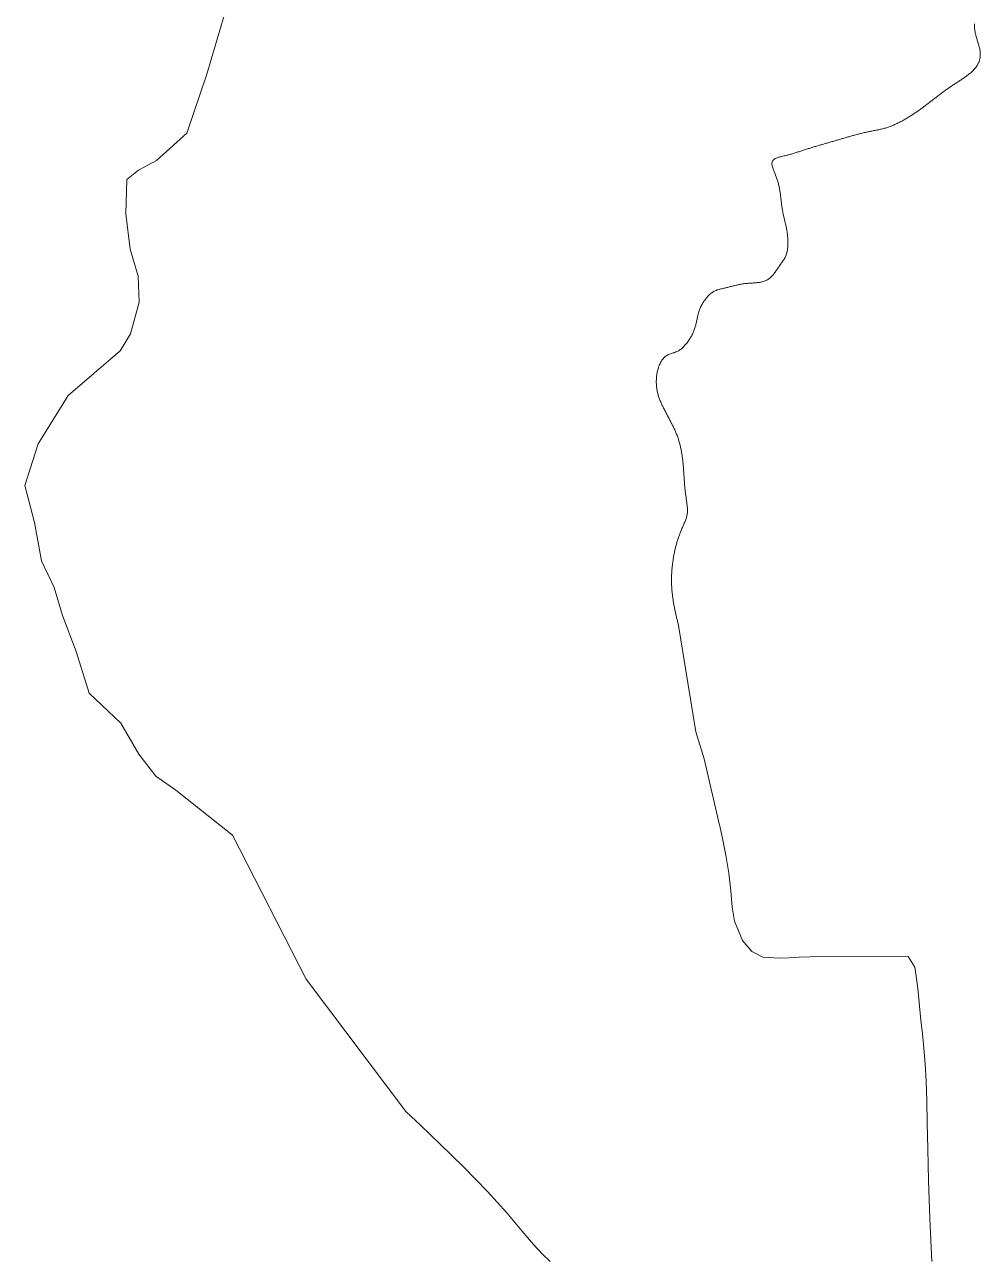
# Model space of a CAD drawing. Header units: kilometres. Extents: x 1172066 to 1174183, y 1051619 to 1053209.
# Drawn here: x 1172692.9 to 1172789.7, y 1052958.3 to 1053083.7 of the extents above; entities that cross this region are included whole.
import ezdxf

# ---------------------------------------------------------------- set-up
doc = ezdxf.new("R2010")
doc.units = ezdxf.units.KM
doc.header["$MEASUREMENT"] = 0
doc.layers.add('terreno', color=7, linetype='Continuous')

msp = doc.modelspace()

# ---------------------------------------------------------------- linework, layer by layer
at = {"layer": 'terreno', "lineweight": 0, "ltscale": 2090}
for points, elevation in [([(1172746.14872, 1052958.27796), (1172745.36827, 1052959.01039), (1172744.44767, 1052959.99319), (1172743.28213, 1052961.38687), (1172741.76868, 1052963.19297), (1172739.80843, 1052965.37603), (1172737.40289, 1052967.83504), (1172734.96975, 1052970.20292), (1172733.0291, 1052972.04604), (1172731.50934, 1052973.48209), (1172721.42362, 1052986.8812), (1172713.95045, 1053001.4915), (1172708.20702, 1053006.03717), (1172706.17618, 1053007.48485), (1172704.45674, 1053009.71502), (1172702.62405, 1053012.85973), (1172699.40707, 1053015.88701), (1172698.10056, 1053020.09739), (1172696.72276, 1053023.7774), (1172695.86896, 1053026.59979), (1172694.5915, 1053029.30504), (1172693.88683, 1053033.18052), (1172692.88191, 1053036.92793), (1172694.23087, 1053041.16228), (1172697.28514, 1053046.07157), (1172702.54146, 1053050.60622), (1172703.60959, 1053052.33526), (1172704.47272, 1053055.53781), (1172704.38988, 1053058.16376), (1172703.55382, 1053060.90023), (1172703.11872, 1053064.47377), (1172703.24812, 1053067.95058), (1172704.42811, 1053068.90379), (1172706.23111, 1053069.90137), (1172709.3263, 1053072.67088), (1172711.35072, 1053078.64765), (1172713.55273, 1053086.08416)], 20), ([(1172784.85215, 1052958.2853), (1172784.63805, 1052962.62058), (1172784.49612, 1052966.48717), (1172784.41924, 1052969.69501), (1172784.379, 1052972.338), (1172784.33862, 1052974.57596), (1172784.26947, 1052976.54975), (1172784.16929, 1052978.3144), (1172784.04194, 1052979.90092), (1172783.89121, 1052981.35031), (1172783.73177, 1052982.73765), (1172783.57823, 1052984.14704), (1172783.43842, 1052985.61549), (1172783.29498, 1052987.00091), (1172783.12182, 1052988.11518), (1172782.43072, 1052989.20604), (1172772.48424, 1052989.17295), (1172771.40146, 1052989.10893), (1172770.36262, 1052989.06111), (1172769.37271, 1052989.02852), (1172767.69609, 1052989.13675), (1172766.57248, 1052989.68559), (1172765.63021, 1052990.81129), (1172764.83705, 1052992.77875), (1172764.6115, 1052994.18778), (1172764.44487, 1052995.83212), (1172764.24351, 1052997.6323), (1172763.94594, 1052999.47803), (1172763.61215, 1053001.1566), (1172763.33425, 1053002.42339), (1172763.31485, 1053002.5093), (1172761.7466, 1053009.23147), (1172760.89593, 1053011.9557), (1172759.11485, 1053022.95515), (1172759.08902, 1053023.05433), (1172759.06438, 1053023.15016), (1172759.03975, 1053023.2473), (1172759.01555, 1053023.3441), (1172758.99239, 1053023.43804), (1172758.96894, 1053023.53461), (1172758.94601, 1053023.6306), (1172758.92291, 1053023.72877), (1172758.90073, 1053023.8247), (1172758.87893, 1053023.92071), (1172758.85743, 1053024.0171), (1172758.8361, 1053024.11464), (1172758.81501, 1053024.21304), (1172758.79507, 1053024.308), (1172758.77459, 1053024.40779), (1172758.75482, 1053024.5064), (1172758.73544, 1053024.6054), (1172758.71658, 1053024.70444), (1172758.69837, 1053024.80261), (1172758.68074, 1053024.90042), (1172758.66364, 1053024.99814), (1172758.64705, 1053025.09603), (1172758.63116, 1053025.19296), (1172758.6157, 1053025.29067), (1172758.60106, 1053025.38675), (1172758.58662, 1053025.48531), (1172758.5728, 1053025.58388), (1172758.55919, 1053025.68551), (1172758.54672, 1053025.78337), (1172758.53486, 1053025.88156), (1172758.52366, 1053025.97993), (1172758.51306, 1053026.07876), (1172758.50332, 1053026.17603), (1172758.49405, 1053026.27572), (1172758.48573, 1053026.37286), (1172758.47799, 1053026.47177), (1172758.47102, 1053026.57042), (1172758.46483, 1053026.66884), (1172758.45934, 1053026.76827), (1172758.45463, 1053026.8684), (1172758.45079, 1053026.96737), (1172758.44776, 1053027.06613), (1172758.44553, 1053027.16502), (1172758.44417, 1053027.26145), (1172758.44357, 1053027.36314), (1172758.44385, 1053027.46385), (1172758.44502, 1053027.56583), (1172758.44701, 1053027.66491), (1172758.44984, 1053027.76437), (1172758.4535, 1053027.86341), (1172758.45807, 1053027.96437), (1172758.46343, 1053028.0645), (1172758.46955, 1053028.16372), (1172758.47635, 1053028.26167), (1172758.484, 1053028.36064), (1172758.49232, 1053028.45908), (1172758.50131, 1053028.55711), (1172758.51101, 1053028.65549), (1172758.52142, 1053028.75439), (1172758.53273, 1053028.85543), (1172758.54469, 1053028.95586), (1172758.55719, 1053029.05512), (1172758.57004, 1053029.15202), (1172758.58399, 1053029.25208), (1172758.59818, 1053029.34917), (1172758.61312, 1053029.44672), (1172758.62879, 1053029.54478), (1172758.64527, 1053029.64362), (1172758.66207, 1053029.74033), (1172758.6795, 1053029.8369), (1172758.69773, 1053029.93413), (1172758.71689, 1053030.03258), (1172758.73619, 1053030.12828), (1172758.75699, 1053030.22787), (1172758.77767, 1053030.32356), (1172758.79892, 1053030.41865), (1172758.82056, 1053030.51251), (1172758.84354, 1053030.60911), (1172758.86697, 1053030.70457), (1172758.89149, 1053030.80137), (1172758.9166, 1053030.89757), (1172758.94321, 1053030.99639), (1172758.97039, 1053031.09437), (1172758.99787, 1053031.19045), (1172759.02568, 1053031.28488), (1172759.05407, 1053031.37854), (1172759.08362, 1053031.47328), (1172759.11466, 1053031.56987), (1172759.14601, 1053031.6646), (1172759.17793, 1053031.75825), (1172759.21026, 1053031.85034), (1172759.24393, 1053031.94347), (1172759.27794, 1053032.03471), (1172759.31367, 1053032.12774), (1172759.35018, 1053032.21989), (1172759.38785, 1053032.3124), (1172759.42614, 1053032.40412), (1172759.46501, 1053032.49518), (1172759.50454, 1053032.58608), (1172759.54469, 1053032.67707), (1172759.58452, 1053032.76645), (1172759.62518, 1053032.85724), (1172759.66498, 1053032.94613), (1172759.70463, 1053033.03534), (1172759.74336, 1053033.12374), (1172759.78204, 1053033.21402), (1172759.82026, 1053033.30627), (1172759.85648, 1053033.39761), (1172759.89108, 1053033.49006), (1172759.92347, 1053033.5832), (1172759.95345, 1053033.67763), (1172759.98039, 1053033.7729), (1172760.00476, 1053033.87255), (1172760.02437, 1053033.969), (1172760.04024, 1053034.0677), (1172760.05144, 1053034.16297), (1172760.05901, 1053034.26504), (1172760.06242, 1053034.36396), (1172760.06244, 1053034.46311), (1172760.05946, 1053034.56399), (1172760.05389, 1053034.66521), (1172760.04611, 1053034.76691), (1172760.03667, 1053034.86734), (1172760.0256, 1053034.96934), (1172760.01351, 1053035.07029), (1172760.00091, 1053035.16853), (1172759.98767, 1053035.26667), (1172759.9739, 1053035.36557), (1172759.95996, 1053035.46358), (1172759.94606, 1053035.5605), (1172759.93191, 1053035.65887), (1172759.91808, 1053035.75562), (1172759.90423, 1053035.85361), (1172759.89059, 1053035.95206), (1172759.8775, 1053036.04858), (1172759.86432, 1053036.14845), (1172759.85187, 1053036.24602), (1172759.83961, 1053036.34562), (1172759.82796, 1053036.44425), (1172759.81696, 1053036.54163), (1172759.80641, 1053036.63985), (1172759.79638, 1053036.73833), (1172759.78676, 1053036.83855), (1172759.77783, 1053036.93782), (1172759.76936, 1053037.03885), (1172759.76145, 1053037.13938), (1172759.75418, 1053037.23748), (1172759.74723, 1053037.3363), (1172759.74044, 1053037.43645), (1172759.73397, 1053037.53557), (1172759.72758, 1053037.63583), (1172759.72143, 1053037.73369), (1172759.71529, 1053037.83233), (1172759.70895, 1053037.93424), (1172759.70272, 1053038.03349), (1172759.69644, 1053038.13218), (1172759.69, 1053038.23152), (1172759.68346, 1053038.32976), (1172759.67653, 1053038.43083), (1172759.66963, 1053038.5279), (1172759.66218, 1053038.62884), (1172759.65439, 1053038.73018), (1172759.64677, 1053038.82509), (1172759.63848, 1053038.9239), (1172759.62967, 1053039.02408), (1172759.62043, 1053039.12393), (1172759.61069, 1053039.22421), (1172759.60059, 1053039.3232), (1172759.59023, 1053039.41969), (1172759.57926, 1053039.517), (1172759.56772, 1053039.61431), (1172759.55536, 1053039.71339), (1172759.5427, 1053039.81005), (1172759.52913, 1053039.9084), (1172759.51474, 1053040.00773), (1172759.49975, 1053040.10615), (1172759.48446, 1053040.20167), (1172759.46806, 1053040.29944), (1172759.45061, 1053040.39836), (1172759.43212, 1053040.49824), (1172759.41335, 1053040.59483), (1172759.39347, 1053040.69244), (1172759.37229, 1053040.79157), (1172759.35088, 1053040.88724), (1172759.32748, 1053040.98705), (1172759.30321, 1053041.08578), (1172759.27879, 1053041.18068), (1172759.25324, 1053041.27573), (1172759.22646, 1053041.37098), (1172759.19871, 1053041.46545), (1172759.16941, 1053041.5609), (1172759.13863, 1053041.65686), (1172759.10739, 1053041.75008), (1172759.0747, 1053041.8436), (1172759.03975, 1053041.93971), (1172759.0047, 1053042.03255), (1172758.96882, 1053042.1244), (1172758.93244, 1053042.21465), (1172758.89327, 1053042.30903), (1172758.85386, 1053042.40134), (1172758.8133, 1053042.49394), (1172758.77358, 1053042.5825), (1172758.73125, 1053042.67487), (1172758.68872, 1053042.76579), (1172758.64538, 1053042.85678), (1172758.60174, 1053042.94678), (1172758.55917, 1053043.03329), (1172758.51526, 1053043.1213), (1172758.47051, 1053043.20988), (1172758.42513, 1053043.29869), (1172758.37939, 1053043.38734), (1172758.33351, 1053043.47548), (1172758.28612, 1053043.5659), (1172758.2414, 1053043.65069), (1172758.19496, 1053043.73835), (1172758.14804, 1053043.82663), (1172758.10234, 1053043.91243), (1172758.0562, 1053043.99901), (1172758.00927, 1053044.0871), (1172757.96251, 1053044.17506), (1172757.91592, 1053044.263), (1172757.86869, 1053044.35257), (1172757.82251, 1053044.44071), (1172757.77649, 1053044.52926), (1172757.73164, 1053044.61637), (1172757.68727, 1053044.70348), (1172757.64341, 1053044.79073), (1172757.59923, 1053044.87991), (1172757.55576, 1053044.96914), (1172757.51297, 1053045.05861), (1172757.47138, 1053045.14744), (1172757.43062, 1053045.23654), (1172757.39019, 1053045.32729), (1172757.35071, 1053045.41853), (1172757.31219, 1053045.51045), (1172757.27443, 1053045.60394), (1172757.23858, 1053045.69634), (1172757.2055, 1053045.78532), (1172757.17188, 1053045.88035), (1172757.14066, 1053045.97362), (1172757.11011, 1053046.07072), (1172757.0815, 1053046.16843), (1172757.05513, 1053046.26611), (1172757.03083, 1053046.36466), (1172757.00921, 1053046.46127), (1172756.9893, 1053046.56023), (1172756.97173, 1053046.65824), (1172756.9561, 1053046.75757), (1172756.94258, 1053046.85721), (1172756.93113, 1053046.95725), (1172756.92192, 1053047.05577), (1172756.91472, 1053047.15487), (1172756.90944, 1053047.25643), (1172756.90628, 1053047.35891), (1172756.90526, 1053047.45666), (1172756.90625, 1053047.55676), (1172756.90921, 1053047.65508), (1172756.91424, 1053047.75499), (1172756.9213, 1053047.8548), (1172756.93054, 1053047.95566), (1172756.94172, 1053048.05504), (1172756.95502, 1053048.1545), (1172756.97028, 1053048.25301), (1172756.98747, 1053048.35035), (1172757.00665, 1053048.44697), (1172757.0284, 1053048.54523), (1172757.05247, 1053048.64349), (1172757.07783, 1053048.73772), (1172757.106, 1053048.83338), (1172757.13613, 1053048.92725), (1172757.16867, 1053049.02055), (1172757.20296, 1053049.11118), (1172757.24063, 1053049.20303), (1172757.28091, 1053049.2935), (1172757.32328, 1053049.38112), (1172757.36953, 1053049.46896), (1172757.41826, 1053049.55362), (1172757.47161, 1053049.63786), (1172757.52821, 1053049.71837), (1172757.58958, 1053049.79621), (1172757.65415, 1053049.86872), (1172757.72473, 1053049.93837), (1172757.80136, 1053050.00414), (1172757.88175, 1053050.06375), (1172757.96518, 1053050.11705), (1172758.05143, 1053050.1646), (1172758.14182, 1053050.20778), (1172758.23595, 1053050.24713), (1172758.33014, 1053050.2823), (1172758.42361, 1053050.31447), (1172758.51786, 1053050.34543), (1172758.61363, 1053050.37665), (1172758.7065, 1053050.40785), (1172758.79954, 1053050.44111), (1172758.89303, 1053050.4776), (1172758.98406, 1053050.51708), (1172759.07274, 1053050.56021), (1172759.16297, 1053050.60974), (1172759.24701, 1053050.66173), (1172759.33048, 1053050.71909), (1172759.41026, 1053050.77913), (1172759.48806, 1053050.84252), (1172759.56428, 1053050.90919), (1172759.63617, 1053050.97624), (1172759.70775, 1053051.04704), (1172759.7773, 1053051.11974), (1172759.84466, 1053051.1939), (1172759.90916, 1053051.26845), (1172759.97214, 1053051.3447), (1172760.03294, 1053051.42171), (1172760.09301, 1053051.50119), (1172760.15206, 1053051.58282), (1172760.20825, 1053051.6639), (1172760.26348, 1053051.7471), (1172760.31773, 1053051.83246), (1172760.36897, 1053051.91668), (1172760.41884, 1053052.00242), (1172760.46752, 1053052.09002), (1172760.51443, 1053052.17862), (1172760.55936, 1053052.2679), (1172760.6025, 1053052.35828), (1172760.64326, 1053052.44866), (1172760.68201, 1053052.53998), (1172760.71867, 1053052.63231), (1172760.75306, 1053052.7251), (1172760.78609, 1053052.82059), (1172760.81752, 1053052.91807), (1172760.84661, 1053053.01464), (1172760.87338, 1053053.10948), (1172760.89902, 1053053.20605), (1172760.92358, 1053053.30392), (1172760.94643, 1053053.39968), (1172760.96889, 1053053.49783), (1172760.99029, 1053053.59469), (1172761.0115, 1053053.69284), (1172761.03222, 1053053.78982), (1172761.05223, 1053053.88343), (1172761.07331, 1053053.98087), (1172761.0944, 1053054.07586), (1172761.11683, 1053054.17323), (1172761.13947, 1053054.26695), (1172761.16455, 1053054.36492), (1172761.19027, 1053054.45897), (1172761.21803, 1053054.55341), (1172761.24785, 1053054.64724), (1172761.28036, 1053054.74147), (1172761.31475, 1053054.83297), (1172761.35274, 1053054.92594), (1172761.39289, 1053055.01692), (1172761.43484, 1053055.10548), (1172761.48012, 1053055.19508), (1172761.52689, 1053055.28212), (1172761.57633, 1053055.36898), (1172761.62823, 1053055.45525), (1172761.68144, 1053055.53915), (1172761.73666, 1053055.62186), (1172761.79281, 1053055.70195), (1172761.84977, 1053055.77938), (1172761.91061, 1053055.85822), (1172761.97349, 1053055.93583), (1172762.03767, 1053056.01118), (1172762.10173, 1053056.08279), (1172762.17057, 1053056.15583), (1172762.24063, 1053056.22617), (1172762.31408, 1053056.29569), (1172762.38972, 1053056.36276), (1172762.46645, 1053056.42612), (1172762.54473, 1053056.48576), (1172762.62753, 1053056.54323), (1172762.71282, 1053056.59653), (1172762.80027, 1053056.64521), (1172762.88864, 1053056.68869), (1172762.9791, 1053056.72774), (1172763.07247, 1053056.76293), (1172763.16793, 1053056.79433), (1172763.26375, 1053056.82211), (1172763.36005, 1053056.8471), (1172763.45625, 1053056.86996), (1172763.55506, 1053056.89214), (1172763.65403, 1053056.91374), (1172763.75251, 1053056.93528), (1172763.84665, 1053056.9564), (1172763.94267, 1053056.97889), (1172764.03747, 1053057.00217), (1172764.13395, 1053057.02666), (1172764.23081, 1053057.0518), (1172764.32394, 1053057.07625), (1172764.41863, 1053057.1012), (1172764.51579, 1053057.12673), (1172764.61128, 1053057.15158), (1172764.70771, 1053057.17629), (1172764.80353, 1053057.20034), (1172764.90046, 1053057.22406), (1172764.99801, 1053057.24717), (1172765.09432, 1053057.26915), (1172765.19241, 1053057.29059), (1172765.28816, 1053057.3105), (1172765.38664, 1053057.32985), (1172765.48239, 1053057.34748), (1172765.5784, 1053057.36391), (1172765.67607, 1053057.37928), (1172765.77106, 1053057.39283), (1172765.87045, 1053057.40548), (1172765.96867, 1053057.41638), (1172766.0683, 1053057.42595), (1172766.16667, 1053057.43421), (1172766.26657, 1053057.44163), (1172766.3677, 1053057.44844), (1172766.46592, 1053057.4546), (1172766.5651, 1053057.46063), (1172766.66476, 1053057.46672), (1172766.76349, 1053057.47307), (1172766.86291, 1053057.47999), (1172766.96219, 1053057.48773), (1172767.06218, 1053057.49662), (1172767.1613, 1053057.50683), (1172767.2608, 1053057.51883), (1172767.35746, 1053057.53247), (1172767.45438, 1053057.54852), (1172767.5516, 1053057.56743), (1172767.6484, 1053057.58955), (1172767.74497, 1053057.61546), (1172767.83948, 1053057.64517), (1172767.93193, 1053057.67918), (1172768.02462, 1053057.71904), (1172768.11345, 1053057.76371), (1172768.19883, 1053057.81333), (1172768.28202, 1053057.86831), (1172768.36018, 1053057.92613), (1172768.43714, 1053057.98914), (1172768.51277, 1053058.05705), (1172768.5811, 1053058.12361), (1172768.64958, 1053058.19533), (1172768.71435, 1053058.26775), (1172768.77751, 1053058.34262), (1172768.83901, 1053058.41944), (1172768.8985, 1053058.49723), (1172768.95784, 1053058.57798), (1172769.01549, 1053058.65916), (1172769.07106, 1053058.73955), (1172769.12682, 1053058.82193), (1172769.18249, 1053058.9053), (1172769.23778, 1053058.9886), (1172769.29156, 1053059.06946), (1172769.34711, 1053059.15203), (1172769.40328, 1053059.23369), (1172769.46063, 1053059.31516), (1172769.51882, 1053059.39647), (1172769.57646, 1053059.47642), (1172769.63341, 1053059.55559), (1172769.69073, 1053059.63641), (1172769.74621, 1053059.71673), (1172769.80051, 1053059.79852), (1172769.85374, 1053059.88323), (1172769.90444, 1053059.96981), (1172769.95155, 1053060.05741), (1172769.99459, 1053060.14577), (1172770.03353, 1053060.23505), (1172770.06883, 1053060.32669), (1172770.10058, 1053060.42121), (1172770.12777, 1053060.51534), (1172770.1512, 1053060.61063), (1172770.17122, 1053060.70707), (1172770.18818, 1053060.80447), (1172770.20257, 1053060.90373), (1172770.21435, 1053061.00273), (1172770.22366, 1053061.09957), (1172770.23112, 1053061.19871), (1172770.23669, 1053061.29846), (1172770.24046, 1053061.39763), (1172770.24253, 1053061.49569), (1172770.24308, 1053061.595), (1172770.24214, 1053061.69308), (1172770.23975, 1053061.79277), (1172770.23596, 1053061.89263), (1172770.23086, 1053061.9916), (1172770.22439, 1053062.09143), (1172770.21675, 1053062.18941), (1172770.2079, 1053062.28717), (1172770.19782, 1053062.38466), (1172770.18618, 1053062.48486), (1172770.17376, 1053062.58089), (1172770.15975, 1053062.67936), (1172770.14446, 1053062.77735), (1172770.12798, 1053062.87458), (1172770.11023, 1053062.97189), (1172770.09133, 1053063.06913), (1172770.0716, 1053063.16523), (1172770.05114, 1053063.26046), (1172770.02931, 1053063.3582), (1172770.00649, 1053063.45719), (1172769.98429, 1053063.55116), (1172769.96177, 1053063.64482), (1172769.93821, 1053063.74168), (1172769.91455, 1053063.83832), (1172769.89084, 1053063.93523), (1172769.86677, 1053064.03416), (1172769.84406, 1053064.12863), (1172769.82152, 1053064.22391), (1172769.7993, 1053064.31999), (1172769.77768, 1053064.41607), (1172769.75673, 1053064.5123), (1172769.73623, 1053064.61022), (1172769.71698, 1053064.7064), (1172769.69862, 1053064.80272), (1172769.68119, 1053064.89951), (1172769.66437, 1053064.99906), (1172769.64889, 1053065.09718), (1172769.63431, 1053065.1962), (1172769.62061, 1053065.29497), (1172769.60761, 1053065.39389), (1172769.59515, 1053065.49323), (1172769.58325, 1053065.59177), (1172769.57142, 1053065.69245), (1172769.55997, 1053065.79179), (1172769.54875, 1053065.89038), (1172769.53754, 1053065.9889), (1172769.52618, 1053066.08824), (1172769.5147, 1053066.18709), (1172769.50318, 1053066.28415), (1172769.491, 1053066.38369), (1172769.4784, 1053066.48312), (1172769.46524, 1053066.58267), (1172769.4516, 1053066.68106), (1172769.43736, 1053066.77866), (1172769.42186, 1053066.87915), (1172769.40581, 1053066.97709), (1172769.38874, 1053067.0751), (1172769.37029, 1053067.17437), (1172769.3508, 1053067.2724), (1172769.32972, 1053067.37135), (1172769.30724, 1053067.46967), (1172769.28359, 1053067.56592), (1172769.2581, 1053067.66239), (1172769.23116, 1053067.75712), (1172769.2019, 1053067.85295), (1172769.17153, 1053067.94644), (1172769.13912, 1053068.04109), (1172769.10538, 1053068.1352), (1172769.07045, 1053068.22899), (1172769.03533, 1053068.32039), (1172769.00012, 1053068.40991), (1172768.96344, 1053068.50145), (1172768.92627, 1053068.59322), (1172768.88991, 1053068.68264), (1172768.85325, 1053068.7732), (1172768.81544, 1053068.86801), (1172768.77939, 1053068.96086), (1172768.74556, 1053069.05177), (1172768.71342, 1053069.14379), (1172768.68355, 1053069.23777), (1172768.65682, 1053069.33534), (1172768.63614, 1053069.43206), (1172768.62329, 1053069.52887), (1172768.62143, 1053069.6278), (1172768.6357, 1053069.72621), (1172768.6709, 1053069.81901), (1172768.72796, 1053069.90349), (1172768.80049, 1053069.97485), (1172768.87957, 1053070.03225), (1172768.96755, 1053070.08248), (1172769.06005, 1053070.12569), (1172769.15398, 1053070.16293), (1172769.25048, 1053070.1963), (1172769.3448, 1053070.22549), (1172769.44246, 1053070.25314), (1172769.53953, 1053070.27876), (1172769.63734, 1053070.30324), (1172769.73397, 1053070.3266), (1172769.83133, 1053070.34969), (1172769.92931, 1053070.37281), (1172770.0291, 1053070.39658), (1172770.12602, 1053070.42017), (1172770.22321, 1053070.44464), (1172770.32007, 1053070.46995), (1172770.41496, 1053070.4956), (1172770.51034, 1053070.52215), (1172770.60552, 1053070.54938), (1172770.70059, 1053070.57724), (1172770.7944, 1053070.60531), (1172770.88876, 1053070.63408), (1172770.98448, 1053070.66373), (1172771.07951, 1053070.69359), (1172771.17461, 1053070.72382), (1172771.26814, 1053070.75385), (1172771.36523, 1053070.78526), (1172771.45959, 1053070.81596), (1172771.55384, 1053070.84678), (1172771.64769, 1053070.87753), (1172771.74295, 1053070.90876), (1172771.83925, 1053070.94032), (1172771.93244, 1053070.97079), (1172772.02609, 1053071.00131), (1172772.12104, 1053071.03211), (1172772.21594, 1053071.06269), (1172772.31001, 1053071.09279), (1172772.40488, 1053071.12288), (1172772.49952, 1053071.1526), (1172772.59721, 1053071.18298), (1172772.69272, 1053071.21239), (1172772.78894, 1053071.24178), (1172772.88483, 1053071.27084), (1172772.97927, 1053071.29924), (1172773.07425, 1053071.32762), (1172773.17219, 1053071.35672), (1172773.26696, 1053071.3847), (1172773.36179, 1053071.41257), (1172773.45761, 1053071.44061), (1172773.55463, 1053071.4689), (1172773.65013, 1053071.49664), (1172773.74513, 1053071.52418), (1172773.83905, 1053071.55132), (1172773.93624, 1053071.57938), (1172774.03311, 1053071.60729), (1172774.13174, 1053071.63568), (1172774.22743, 1053071.66321), (1172774.32529, 1053071.69137), (1172774.42003, 1053071.71863), (1172774.51639, 1053071.74638), (1172774.6122, 1053071.77399), (1172774.70891, 1053071.80192), (1172774.80442, 1053071.82953), (1172774.90012, 1053071.85726), (1172774.99564, 1053071.885), (1172775.08994, 1053071.91247), (1172775.18568, 1053071.94043), (1172775.28349, 1053071.96907), (1172775.37846, 1053071.99694), (1172775.47331, 1053072.02481), (1172775.56768, 1053072.05258), (1172775.664, 1053072.08091), (1172775.75999, 1053072.10914), (1172775.85584, 1053072.13729), (1172775.95308, 1053072.16581), (1172776.04946, 1053072.19401), (1172776.14339, 1053072.22141), (1172776.24117, 1053072.24983), (1172776.33668, 1053072.27749), (1172776.4318, 1053072.3049), (1172776.5284, 1053072.33259), (1172776.62423, 1053072.3599), (1172776.72021, 1053072.38705), (1172776.81919, 1053072.41485), (1172776.91544, 1053072.44164), (1172777.01159, 1053072.46816), (1172777.1061, 1053072.49399), (1172777.20159, 1053072.51978), (1172777.29964, 1053072.54594), (1172777.39826, 1053072.57191), (1172777.49397, 1053072.59675), (1172777.58846, 1053072.62088), (1172777.68481, 1053072.64507), (1172777.78241, 1053072.66911), (1172777.87981, 1053072.6926), (1172777.9753, 1053072.7151), (1172778.07209, 1053072.73733), (1172778.16803, 1053072.75875), (1172778.26663, 1053072.78012), (1172778.36558, 1053072.80095), (1172778.46271, 1053072.82088), (1172778.56058, 1053072.84053), (1172778.66048, 1053072.86024), (1172778.75938, 1053072.8795), (1172778.85716, 1053072.89841), (1172778.95558, 1053072.9174), (1172779.05427, 1053072.93653), (1172779.15457, 1053072.95619), (1172779.25346, 1053072.97592), (1172779.35124, 1053072.99587), (1172779.44834, 1053073.01625), (1172779.54625, 1053073.0375), (1172779.64521, 1053073.05981), (1172779.74313, 1053073.08283), (1172779.84083, 1053073.10682), (1172779.93973, 1053073.13228), (1172780.03635, 1053073.15839), (1172780.13301, 1053073.1858), (1172780.22717, 1053073.21385), (1172780.324, 1053073.24412), (1172780.41758, 1053073.27484), (1172780.51253, 1053073.30749), (1172780.60557, 1053073.341), (1172780.69883, 1053073.37613), (1172780.79158, 1053073.41263), (1172780.88379, 1053073.45038), (1172780.97508, 1053073.48919), (1172781.06546, 1053073.52893), (1172781.15713, 1053073.57051), (1172781.24703, 1053073.6125), (1172781.33706, 1053073.65568), (1172781.4262, 1053073.69953), (1172781.51307, 1053073.74328), (1172781.60169, 1053073.78887), (1172781.6915, 1053073.83608), (1172781.77895, 1053073.88296), (1172781.86539, 1053073.93018), (1172781.95327, 1053073.97904), (1172782.04087, 1053074.02857), (1172782.12829, 1053074.07884), (1172782.21547, 1053074.12975), (1172782.29917, 1053074.17936), (1172782.38579, 1053074.23143), (1172782.47117, 1053074.28347), (1172782.55665, 1053074.33627), (1172782.64014, 1053074.3885), (1172782.72494, 1053074.4422), (1172782.80881, 1053074.49597), (1172782.89246, 1053074.5502), (1172782.97643, 1053074.60528), (1172783.06105, 1053074.66141), (1172783.14329, 1053074.71655), (1172783.22597, 1053074.77256), (1172783.30644, 1053074.82763), (1172783.39027, 1053074.88559), (1172783.47276, 1053074.94317), (1172783.55422, 1053075.00061), (1172783.63739, 1053075.05981), (1172783.71637, 1053075.11655), (1172783.79725, 1053075.17516), (1172783.87924, 1053075.2351), (1172783.95815, 1053075.29322), (1172784.03736, 1053075.35199), (1172784.11765, 1053075.41196), (1172784.19607, 1053075.4709), (1172784.27556, 1053075.53095), (1172784.35487, 1053075.5912), (1172784.43353, 1053075.65121), (1172784.51274, 1053075.71187), (1172784.59183, 1053075.77264), (1172784.67022, 1053075.83304), (1172784.75141, 1053075.89574), (1172784.82934, 1053075.95602), (1172784.90969, 1053076.01823), (1172784.98739, 1053076.07844), (1172785.06702, 1053076.14013), (1172785.14605, 1053076.20131), (1172785.22364, 1053076.2613), (1172785.30182, 1053076.32164), (1172785.3808, 1053076.38245), (1172785.46079, 1053076.44386), (1172785.53865, 1053076.5034), (1172785.61896, 1053076.56456), (1172785.69916, 1053076.62534), (1172785.77881, 1053076.68536), (1172785.85814, 1053076.74479), (1172785.93986, 1053076.80559), (1172786.02008, 1053076.86483), (1172786.10161, 1053076.92453), (1172786.18182, 1053076.98276), (1172786.26197, 1053077.04041), (1172786.34518, 1053077.09964), (1172786.42756, 1053077.15766), (1172786.50939, 1053077.2146), (1172786.59303, 1053077.27213), (1172786.6764, 1053077.32888), (1172786.76003, 1053077.38527), (1172786.84398, 1053077.44141), (1172786.92853, 1053077.49752), (1172787.01249, 1053077.55292), (1172787.09826, 1053077.60922), (1172787.18129, 1053077.66354), (1172787.26573, 1053077.71864), (1172787.34983, 1053077.77347), (1172787.43292, 1053077.82763), (1172787.51688, 1053077.88246), (1172787.59909, 1053077.93628), (1172787.68426, 1053077.99229), (1172787.76751, 1053078.04735), (1172787.85071, 1053078.10279), (1172787.93425, 1053078.15897), (1172788.01812, 1053078.21598), (1172788.10189, 1053078.27368), (1172788.18609, 1053078.33255), (1172788.26859, 1053078.39122), (1172788.34824, 1053078.44897), (1172788.42834, 1053078.5083), (1172788.50885, 1053078.56941), (1172788.58884, 1053078.63182), (1172788.6688, 1053078.69619), (1172788.7463, 1053078.76077), (1172788.82333, 1053078.82752), (1172788.898, 1053078.89506), (1172788.96816, 1053078.9616), (1172789.03734, 1053079.0307), (1172789.1057, 1053079.10306), (1172789.172, 1053079.17775), (1172789.23341, 1053079.25165), (1172789.29314, 1053079.32868), (1172789.34936, 1053079.40681), (1172789.40238, 1053079.48662), (1172789.45365, 1053079.57079), (1172789.50089, 1053079.65618), (1172789.54486, 1053079.74444), (1172789.58534, 1053079.83581), (1172789.62142, 1053079.92876), (1172789.65276, 1053080.02238), (1172789.67936, 1053080.1163), (1172789.70174, 1053080.21255), (1172789.71968, 1053080.31065), (1172789.73314, 1053080.41105), (1172789.74173, 1053080.50995), (1172789.74587, 1053080.60804), (1172789.74575, 1053080.70897), (1172789.74153, 1053080.80707), (1172789.73325, 1053080.90699), (1172789.72108, 1053081.00716), (1172789.70533, 1053081.10682), (1172789.68673, 1053081.2045), (1172789.66546, 1053081.30204), (1172789.6418, 1053081.40005), (1172789.6164, 1053081.49734), (1172789.58933, 1053081.59513), (1172789.56163, 1053081.69099), (1172789.53285, 1053081.78758), (1172789.50357, 1053081.8839), (1172789.47405, 1053081.98018), (1172789.44492, 1053082.07511), (1172789.41619, 1053082.16953), (1172789.38756, 1053082.26519), (1172789.35948, 1053082.36147), (1172789.33261, 1053082.45676), (1172789.30626, 1053082.55428), (1172789.28195, 1053082.64935), (1172789.25866, 1053082.74656), (1172789.23741, 1053082.8425), (1172789.21745, 1053082.9417), (1172789.19991, 1053083.03988), (1172789.18442, 1053083.14018), (1172789.17164, 1053083.24009), (1172789.16167, 1053083.33947), (1172789.15452, 1053083.44136), (1172789.15068, 1053083.53851), (1172789.14977, 1053083.63856), (1172789.1517, 1053083.73926)], 10)]:
    msp.add_lwpolyline(points, dxfattribs=dict(at, elevation=elevation))

doc.saveas('drawing.dxf')
